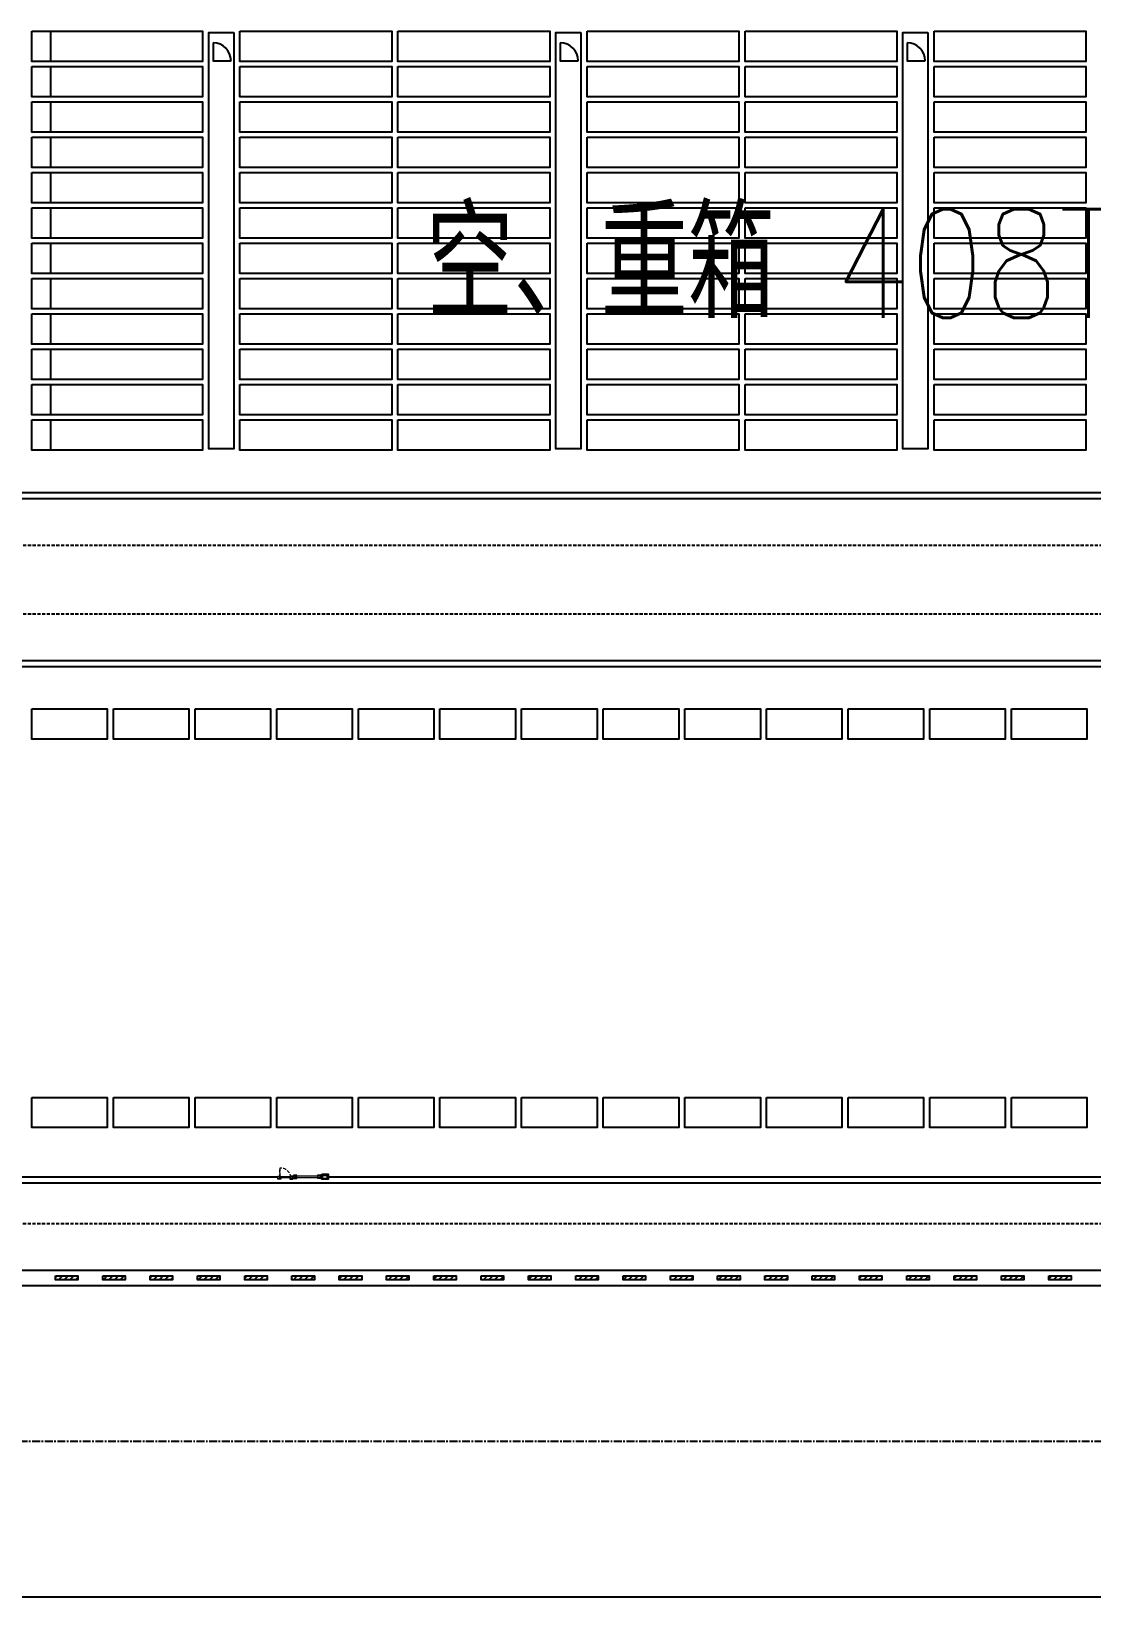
# Model space of a CAD drawing. Header units: millimetres. Extents: x -582 to 479, y -622 to 401.
# Drawn here: x -442.2 to -357, y -362.9 to -237.1 of the extents above; entities that cross this region are included whole.
import ezdxf

# ---------------------------------------------------------------- set-up
doc = ezdxf.new("R2010")
doc.units = ezdxf.units.MM
for name, pattern in [('CENTER', [50.8, 31.75, -6.35, 6.35, -6.35]), ('DASHED', [19.05, 12.7, -6.35]), ('HIDDEN2', [0.1875, 0.125, -0.0625])]:
    doc.linetypes.add(name, pattern=pattern)
for name, color, linetype in [('0000-佛渡施工图-总平面-文字标注', 7, 'Continuous'), ('0001-佛渡-工艺-方案一-围网', 40, 'Continuous'), ('0001-佛渡-工艺-方案一-围网(内集卡一侧新增）', 40, 'Continuous'), ('0001-佛渡-平面-方案一-隔离墩', 7, 'Continuous'), ('0001-佛渡-平面-方案一道路中心线', 11, 'Continuous'), ('0001-佛渡-平面-方案一道路边界', 7, 'Continuous'), ('SLOT', 115, 'Continuous'), ('TX-箱区维修及人行门禁', 5, 'Continuous'), ('构造线', 131, 'Continuous')]:
    doc.layers.add(name, color=color, linetype=linetype)
doc.styles.add('R+HZ', font='romans1.shx', dxfattribs={"width": 0.8, "bigfont": 'hztxt.shx'})
doc.linetypes.add('FENCELINE2', pattern='A,0.25,-0.1,[132,ltypeshp.shx,S=0.1,R=0,X=-0.1,Y=0],-0.1,1', length=1.45)

# ---------------------------------------------------------------- blocks, each defined once
blk = doc.blocks.new('隔离墩')
at = {"layer": '0001-佛渡-平面-方案一-隔离墩'}
h = blk.add_hatch(dxfattribs=at)
h.set_pattern_fill('ANSI31', color=8, scale=0.1, angle=322.5241)
h.set_pattern_definition([(45, (501937.44548, 3292381.98444), (-0.224506403027, 0.224506403027), [])])
h.paths.add_polyline_path([(314.51, 21.42), (316.31, 21.42), (316.31, 21.1), (314.51, 21.1)])
at = {"layer": '0001-佛渡-平面-方案一-隔离墩', "color": 8}
blk.add_lwpolyline([(314.51, 21.42), (316.31, 21.42), (316.31, 21.1), (314.51, 21.1), (314.51, 21.42)], dxfattribs=at)
blk = doc.blocks.new('人行门禁-箱条中间北侧')
at = {"color": 8, "linetype": 'Continuous', "lineweight": 25}
for p, q in [((35.9, 1.5), (35.9, 2.8)), ((35.9, 2.8), (36.1, 2.8)), ((36.1, 1.5), (35.9, 1.5)), ((36.1, 0.7), (36.1, 3.3)), ((36.1, 3.3), (36.1, 3.3)), ((36.1, 3.3), (39.9, 3.3)), ((36.1, 0.5), (36.1, 0.7)), ((36.1, 0.5), (36.1, 0.5)), ((36.1, 0.5), (39.9, 0.5)), ((39.9, 0.7), (39.9, 3.3)), ((39.9, 3.3), (39.9, 3.3)), ((39.9, 2.8), (40.1, 2.8)), ((40.1, 1.5), (39.9, 1.5)), ((39.9, 0.5), (39.9, 0.7)), ((39.9, 0.5), (39.9, 0.5)), ((40.1, 2.8), (40.1, 1.5))]:
    blk.add_line(p, q, dxfattribs=at)
at = {"color": 8, "lineweight": 15}
for points in [[(2.5, 0), (0, 0), (0, 2.5), (2.5, 2.5)], [(2.5, 0), (0, 0), (0, 2.5), (2.5, 2.5)], [(9.7, 0), (12.2, 0), (12.2, 2.5), (9.7, 2.5)], [(9.7, 0), (12.2, 0), (12.2, 2.5), (9.7, 2.5)], [(12.8, 0.6), (15.3, 0.6), (15.3, 3.1), (12.8, 3.1)], [(12.8, 2.6), (34.5, 2.6), (34.5, 1.1), (12.8, 1.1)], [(14.8, 2.3), (14.8, 1.5), (13.2, 1.5), (13.2, 2.3)], [(32, 0.7), (34.5, 0.7), (34.5, 3.2), (32, 3.2)]]:
    blk.add_lwpolyline(points, close=True, dxfattribs=at)
at = {"color": 8, "linetype": 'HIDDEN2', "lineweight": 15, "ltscale": 20}
blk.add_lwpolyline([(1.6, 1.6), (1.7, 1.6), (1.7, 8.9), (1.6, 8.9)], close=True, dxfattribs=at)
at = {"color": 8}
blk.add_lwpolyline([(35.5, 3.9), (40.5, 3.9), (40.5, -0.1), (35.5, -0.1)], close=True, dxfattribs=at)
at = {"color": 8, "linetype": 'HIDDEN2', "lineweight": 15, "ltscale": 20}
blk.add_arc((2.2, 0.5), 8.44, 6.7046, 93.5614, dxfattribs=at)
at = {"layer": '构造线', "color": 8, "lineweight": 9}
for p, q in [((2, 2), (10.5, 2)), ((2, 2), (10.5, 2)), ((2, 1.4), (10.5, 1.4)), ((2, 1.4), (10.5, 1.4))]:
    blk.add_line(p, q, dxfattribs=at)
for points in [[(1.5, 2), (0.2, 2, 0.414214), (0.1, 1.9), (0.1, 0.6, 0.414214), (0.2, 0.5), (1.5, 0.5, 0.414214), (1.6, 0.6), (1.6, 1.9, 0.414214)], [(1.5, 2), (0.2, 2, 0.414214), (0.1, 1.9), (0.1, 0.6, 0.414214), (0.2, 0.5), (1.5, 0.5, 0.414214), (1.6, 0.6), (1.6, 1.9, 0.414214)], [(10.7, 2), (12, 2, -0.414214), (12.1, 1.9), (12.1, 0.6, -0.414214), (12, 0.5), (10.7, 0.5, -0.414214), (10.6, 0.6), (10.6, 1.9, -0.414214)], [(10.7, 2), (12, 2, -0.414214), (12.1, 1.9), (12.1, 0.6, -0.414214), (12, 0.5), (10.7, 0.5, -0.414214), (10.6, 0.6), (10.6, 1.9, -0.414214)]]:
    blk.add_lwpolyline(points, format="xyb", close=True, dxfattribs=at)
for points in [[(2.6, 2), (2, 2), (2, 1.4), (2.6, 1.4)], [(2.6, 2), (2, 2), (2, 1.4), (2.6, 1.4)], [(10.5, 2), (9.9, 2), (9.9, 1.4), (10.5, 1.4)], [(10.5, 2), (9.9, 2), (9.9, 1.4), (10.5, 1.4)]]:
    blk.add_lwpolyline(points, close=True, dxfattribs=at)

msp = doc.modelspace()

# ---------------------------------------------------------------- linework, layer by layer
at = {"layer": '0001-佛渡-工艺-方案一-围网', "linetype": 'FENCELINE2', "ltscale": 0.25}
for points in [[(-485.45, -329.2), (-422.39, -329.2)], [(-418.33, -329.2), (-218.43, -329.2)]]:
    msp.add_lwpolyline(points, dxfattribs=at)
at = {"layer": '0001-佛渡-工艺-方案一-围网(内集卡一侧新增）', "color": 6, "linetype": 'FENCELINE2', "ltscale": 0.25}
msp.add_line((-501, -288.2), (-212.02, -288.2), dxfattribs=at)
at = {"layer": '0001-佛渡-工艺-方案一-围网(内集卡一侧新增）', "linetype": 'FENCELINE2', "ltscale": 0.25}
msp.add_lwpolyline([(-481.12, -274.2), (-211.93, -274.2)], dxfattribs=at)
at = {"layer": '0001-佛渡-平面-方案一道路中心线', "color": 11, "linetype": 'DASHED', "ltscale": 0.02}
for p, q in [((-468.37, -278.45), (-211.43, -278.45)), ((-468.37, -283.95), (-211.43, -283.95)), ((-483.24, -332.95), (-216.98, -332.95))]:
    msp.add_line(p, q, dxfattribs=at)
at = {"layer": '0001-佛渡-平面-方案一道路边界'}
for p, q in [((-479.89, -274.7), (-211.43, -274.7)), ((-496.19, -287.7), (-211.43, -287.7)), ((-485.92, -329.7), (-214.3, -329.7))]:
    msp.add_line(p, q, dxfattribs=at)
at = {"layer": '0001-佛渡-平面-方案一道路边界', "color": 7}
for p, q in [((-470.79, -337.95), (-229.43, -337.95)), ((-485.98, -362.95), (-241.43, -362.95))]:
    msp.add_line(p, q, dxfattribs=at)
at = {"layer": '0001-佛渡-平面-方案一道路边界', "color": 11, "linetype": 'CENTER', "ltscale": 0.02}
msp.add_line((-484.79, -350.45), (266.57, -350.45), dxfattribs=at)
at = {"layer": '0001-佛渡-平面-方案一道路边界'}
msp.add_lwpolyline([(-477.38, -336.7), (-222.84, -336.7)], dxfattribs=at)
at = {"layer": 'SLOT', "color": 150}
for points in [[(-442.13, -237.14), (-428.42, -237.14), (-428.42, -239.58), (-442.13, -239.58)], [(-440.61, -237.14), (-428.42, -237.14), (-428.42, -239.58), (-440.61, -239.58)], [(-425.92, -237.23), (-425.92, -270.71), (-427.92, -270.71), (-427.92, -237.23)], [(-425.42, -237.14), (-413.23, -237.14), (-413.23, -239.58), (-425.42, -239.58)], [(-412.73, -237.14), (-400.53, -237.14), (-400.53, -239.58), (-412.73, -239.58)], [(-397.53, -237.14), (-385.34, -237.14), (-385.34, -239.58), (-397.53, -239.58)], [(-384.84, -237.14), (-372.65, -237.14), (-372.65, -239.58), (-384.84, -239.58)], [(-369.65, -237.14), (-357.46, -237.14), (-357.46, -239.58), (-369.65, -239.58)], [(-442.13, -239.98), (-428.42, -239.98), (-428.42, -242.42), (-442.13, -242.42)], [(-440.61, -239.98), (-428.42, -239.98), (-428.42, -242.42), (-440.61, -242.42)], [(-425.42, -239.98), (-413.23, -239.98), (-413.23, -242.42), (-425.42, -242.42)], [(-412.73, -239.98), (-400.53, -239.98), (-400.53, -242.42), (-412.73, -242.42)], [(-397.53, -239.98), (-385.34, -239.98), (-385.34, -242.42), (-397.53, -242.42)], [(-384.84, -239.98), (-372.65, -239.98), (-372.65, -242.42), (-384.84, -242.42)], [(-369.65, -239.98), (-357.46, -239.98), (-357.46, -242.42), (-369.65, -242.42)], [(-442.13, -242.82), (-428.42, -242.82), (-428.42, -245.26), (-442.13, -245.26)], [(-440.61, -242.82), (-428.42, -242.82), (-428.42, -245.26), (-440.61, -245.26)], [(-425.42, -242.82), (-413.23, -242.82), (-413.23, -245.26), (-425.42, -245.26)], [(-412.73, -242.82), (-400.53, -242.82), (-400.53, -245.26), (-412.73, -245.26)], [(-397.53, -242.82), (-385.34, -242.82), (-385.34, -245.26), (-397.53, -245.26)], [(-384.84, -242.82), (-372.65, -242.82), (-372.65, -245.26), (-384.84, -245.26)], [(-369.65, -242.82), (-357.46, -242.82), (-357.46, -245.26), (-369.65, -245.26)], [(-442.13, -245.66), (-428.42, -245.66), (-428.42, -248.09), (-442.13, -248.09)], [(-440.61, -245.66), (-428.42, -245.66), (-428.42, -248.09), (-440.61, -248.09)], [(-442.13, -248.49), (-428.42, -248.49), (-428.42, -250.93), (-442.13, -250.93)], [(-440.61, -248.49), (-428.42, -248.49), (-428.42, -250.93), (-440.61, -250.93)], [(-442.13, -251.33), (-428.42, -251.33), (-428.42, -253.77), (-442.13, -253.77)], [(-440.61, -251.33), (-428.42, -251.33), (-428.42, -253.77), (-440.61, -253.77)], [(-442.13, -254.17), (-428.42, -254.17), (-428.42, -256.61), (-442.13, -256.61)], [(-440.61, -254.17), (-428.42, -254.17), (-428.42, -256.61), (-440.61, -256.61)], [(-442.13, -257.01), (-428.42, -257.01), (-428.42, -259.45), (-442.13, -259.45)], [(-440.61, -257.01), (-428.42, -257.01), (-428.42, -259.45), (-440.61, -259.45)], [(-442.13, -259.85), (-428.42, -259.85), (-428.42, -262.28), (-442.13, -262.28)], [(-440.61, -259.85), (-428.42, -259.85), (-428.42, -262.28), (-440.61, -262.28)], [(-442.13, -262.68), (-428.42, -262.68), (-428.42, -265.12), (-442.13, -265.12)], [(-440.61, -262.68), (-428.42, -262.68), (-428.42, -265.12), (-440.61, -265.12)], [(-442.13, -265.52), (-428.42, -265.52), (-428.42, -267.96), (-442.13, -267.96)], [(-440.61, -265.52), (-428.42, -265.52), (-428.42, -267.96), (-440.61, -267.96)], [(-425.42, -265.52), (-413.23, -265.52), (-413.23, -267.96), (-425.42, -267.96)], [(-412.73, -265.52), (-400.53, -265.52), (-400.53, -267.96), (-412.73, -267.96)], [(-397.53, -265.52), (-385.34, -265.52), (-385.34, -267.96), (-397.53, -267.96)], [(-384.84, -265.52), (-372.65, -265.52), (-372.65, -267.96), (-384.84, -267.96)], [(-369.65, -265.52), (-357.46, -265.52), (-357.46, -267.96), (-369.65, -267.96)], [(-442.13, -268.36), (-428.42, -268.36), (-428.42, -270.8), (-442.13, -270.8)], [(-440.61, -268.36), (-428.42, -268.36), (-428.42, -270.8), (-440.61, -270.8)], [(-425.42, -268.36), (-413.23, -268.36), (-413.23, -270.8), (-425.42, -270.8)], [(-412.73, -268.36), (-400.53, -268.36), (-400.53, -270.8), (-412.73, -270.8)], [(-397.53, -268.36), (-385.34, -268.36), (-385.34, -270.8), (-397.53, -270.8)], [(-384.84, -268.36), (-372.65, -268.36), (-372.65, -270.8), (-384.84, -270.8)], [(-369.65, -268.36), (-357.46, -268.36), (-357.46, -270.8), (-369.65, -270.8)]]:
    msp.add_lwpolyline(points, close=True, dxfattribs=at)
at = {"layer": 'SLOT'}
for points in [[(-427.58, -238.07), (-427.58, -239.51), (-426.14, -239.51)], [(-399.69, -238.07), (-399.69, -239.51), (-398.26, -239.51)], [(-371.81, -238.07), (-371.81, -239.51), (-370.37, -239.51)]]:
    msp.add_lwpolyline(points, dxfattribs=at)
at = {"layer": 'SLOT', "color": 115, "flags": 128}
for points in [[(-442.14, -291.6), (-436.08, -291.6), (-436.08, -294.04), (-442.14, -294.04)], [(-435.58, -291.6), (-429.52, -291.6), (-429.52, -294.04), (-435.58, -294.04)], [(-429.02, -291.6), (-422.96, -291.6), (-422.96, -294.04), (-429.02, -294.04)], [(-422.46, -291.6), (-416.4, -291.6), (-416.4, -294.04), (-422.46, -294.04)], [(-415.9, -291.6), (-409.85, -291.6), (-409.85, -294.04), (-415.9, -294.04)], [(-409.35, -291.6), (-403.29, -291.6), (-403.29, -294.04), (-409.35, -294.04)], [(-402.79, -291.6), (-396.73, -291.6), (-396.73, -294.04), (-402.79, -294.04)], [(-396.23, -291.6), (-390.17, -291.6), (-390.17, -294.04), (-396.23, -294.04)], [(-389.67, -291.6), (-383.61, -291.6), (-383.61, -294.04), (-389.67, -294.04)], [(-383.11, -291.6), (-377.06, -291.6), (-377.06, -294.04), (-383.11, -294.04)], [(-376.56, -291.6), (-370.5, -291.6), (-370.5, -294.04), (-376.56, -294.04)], [(-370, -291.6), (-363.94, -291.6), (-363.94, -294.04), (-370, -294.04)], [(-363.44, -291.6), (-357.38, -291.6), (-357.38, -294.04), (-363.44, -294.04)], [(-442.14, -322.82), (-436.08, -322.82), (-436.08, -325.25), (-442.14, -325.25)], [(-435.58, -322.82), (-429.52, -322.82), (-429.52, -325.25), (-435.58, -325.25)], [(-429.02, -322.82), (-422.96, -322.82), (-422.96, -325.25), (-429.02, -325.25)], [(-422.46, -322.82), (-416.4, -322.82), (-416.4, -325.25), (-422.46, -325.25)], [(-415.9, -322.82), (-409.85, -322.82), (-409.85, -325.25), (-415.9, -325.25)], [(-409.35, -322.82), (-403.29, -322.82), (-403.29, -325.25), (-409.35, -325.25)], [(-402.79, -322.82), (-396.73, -322.82), (-396.73, -325.25), (-402.79, -325.25)], [(-396.23, -322.82), (-390.17, -322.82), (-390.17, -325.25), (-396.23, -325.25)], [(-389.67, -322.82), (-383.61, -322.82), (-383.61, -325.25), (-389.67, -325.25)], [(-383.11, -322.82), (-377.06, -322.82), (-377.06, -325.25), (-383.11, -325.25)], [(-376.56, -322.82), (-370.5, -322.82), (-370.5, -325.25), (-376.56, -325.25)], [(-370, -322.82), (-363.94, -322.82), (-363.94, -325.25), (-370, -325.25)], [(-363.44, -322.82), (-357.38, -322.82), (-357.38, -325.25), (-363.44, -325.25)]]:
    msp.add_lwpolyline(points, close=True, dxfattribs=at)
at = {"layer": 'SLOT'}
for centre in [(-427.58, -239.51), (-399.69, -239.51), (-371.81, -239.51)]:
    msp.add_arc(centre, 1.44, 0, 90, dxfattribs=at)

# ---------------------------------------------------------------- block references
at = {"layer": '0001-佛渡-平面-方案一-隔离墩'}
for p in [(-754.75, -358.59), (-750.95, -358.59), (-747.15, -358.59), (-743.35, -358.59), (-739.55, -358.59), (-735.75, -358.59), (-731.95, -358.59), (-728.15, -358.59), (-724.35, -358.59), (-720.55, -358.59), (-716.75, -358.59), (-712.95, -358.59), (-709.15, -358.59), (-705.35, -358.59), (-701.55, -358.59), (-697.75, -358.59), (-693.95, -358.59), (-690.15, -358.59), (-686.35, -358.59), (-682.55, -358.59), (-678.75, -358.59), (-674.95, -358.59)]:
    msp.add_blockref('隔离墩', p, dxfattribs=at)
at = {"layer": 'TX-箱区维修及人行门禁', "color": 2, "xscale": 0.1, "yscale": 0.1, "zscale": 0.1, "rotation": 359.9999987970886}
msp.add_blockref('人行门禁-箱条中间北侧', (-422.39, -329.39), dxfattribs=at)

# ---------------------------------------------------------------- texts
at = {"layer": '0000-佛渡施工图-总平面-文字标注', "insert": (-410.44, -251.43), "char_height": 8.75, "width": 102.3343, "attachment_point": 1, "style": 'R+HZ', "bg_fill": 2}
msp.add_mtext('空、重箱 408TEU 2K', dxfattribs=at)

# ---------------------------------------------------------------- next in the draw order: linework, layer by layer
at = {"layer": 'SLOT', "color": 150}
for points in [[(-398.03, -237.23), (-398.03, -270.71), (-400.03, -270.71), (-400.03, -237.23)], [(-370.15, -237.23), (-370.15, -270.71), (-372.15, -270.71), (-372.15, -237.23)], [(-425.42, -245.66), (-413.23, -245.66), (-413.23, -248.09), (-425.42, -248.09)], [(-412.73, -245.66), (-400.53, -245.66), (-400.53, -248.09), (-412.73, -248.09)], [(-397.53, -245.66), (-385.34, -245.66), (-385.34, -248.09), (-397.53, -248.09)], [(-384.84, -245.66), (-372.65, -245.66), (-372.65, -248.09), (-384.84, -248.09)], [(-369.65, -245.66), (-357.46, -245.66), (-357.46, -248.09), (-369.65, -248.09)], [(-425.42, -248.49), (-413.23, -248.49), (-413.23, -250.93), (-425.42, -250.93)], [(-412.73, -248.49), (-400.53, -248.49), (-400.53, -250.93), (-412.73, -250.93)], [(-397.53, -248.49), (-385.34, -248.49), (-385.34, -250.93), (-397.53, -250.93)], [(-384.84, -248.49), (-372.65, -248.49), (-372.65, -250.93), (-384.84, -250.93)], [(-369.65, -248.49), (-357.46, -248.49), (-357.46, -250.93), (-369.65, -250.93)], [(-425.42, -251.33), (-413.23, -251.33), (-413.23, -253.77), (-425.42, -253.77)], [(-412.73, -251.33), (-400.53, -251.33), (-400.53, -253.77), (-412.73, -253.77)], [(-397.53, -251.33), (-385.34, -251.33), (-385.34, -253.77), (-397.53, -253.77)], [(-384.84, -251.33), (-372.65, -251.33), (-372.65, -253.77), (-384.84, -253.77)], [(-369.65, -251.33), (-357.46, -251.33), (-357.46, -253.77), (-369.65, -253.77)], [(-425.42, -254.17), (-413.23, -254.17), (-413.23, -256.61), (-425.42, -256.61)], [(-412.73, -254.17), (-400.53, -254.17), (-400.53, -256.61), (-412.73, -256.61)], [(-397.53, -254.17), (-385.34, -254.17), (-385.34, -256.61), (-397.53, -256.61)], [(-384.84, -254.17), (-372.65, -254.17), (-372.65, -256.61), (-384.84, -256.61)], [(-369.65, -254.17), (-357.46, -254.17), (-357.46, -256.61), (-369.65, -256.61)], [(-425.42, -257.01), (-413.23, -257.01), (-413.23, -259.45), (-425.42, -259.45)], [(-412.73, -257.01), (-400.53, -257.01), (-400.53, -259.45), (-412.73, -259.45)], [(-397.53, -257.01), (-385.34, -257.01), (-385.34, -259.45), (-397.53, -259.45)], [(-384.84, -257.01), (-372.65, -257.01), (-372.65, -259.45), (-384.84, -259.45)], [(-369.65, -257.01), (-357.46, -257.01), (-357.46, -259.45), (-369.65, -259.45)], [(-425.42, -259.85), (-413.23, -259.85), (-413.23, -262.28), (-425.42, -262.28)], [(-412.73, -259.85), (-400.53, -259.85), (-400.53, -262.28), (-412.73, -262.28)], [(-397.53, -259.85), (-385.34, -259.85), (-385.34, -262.28), (-397.53, -262.28)], [(-384.84, -259.85), (-372.65, -259.85), (-372.65, -262.28), (-384.84, -262.28)], [(-369.65, -259.85), (-357.46, -259.85), (-357.46, -262.28), (-369.65, -262.28)], [(-425.42, -262.68), (-413.23, -262.68), (-413.23, -265.12), (-425.42, -265.12)], [(-412.73, -262.68), (-400.53, -262.68), (-400.53, -265.12), (-412.73, -265.12)], [(-397.53, -262.68), (-385.34, -262.68), (-385.34, -265.12), (-397.53, -265.12)], [(-384.84, -262.68), (-372.65, -262.68), (-372.65, -265.12), (-384.84, -265.12)], [(-369.65, -262.68), (-357.46, -262.68), (-357.46, -265.12), (-369.65, -265.12)]]:
    msp.add_lwpolyline(points, close=True, dxfattribs=at)

doc.saveas('drawing.dxf')
